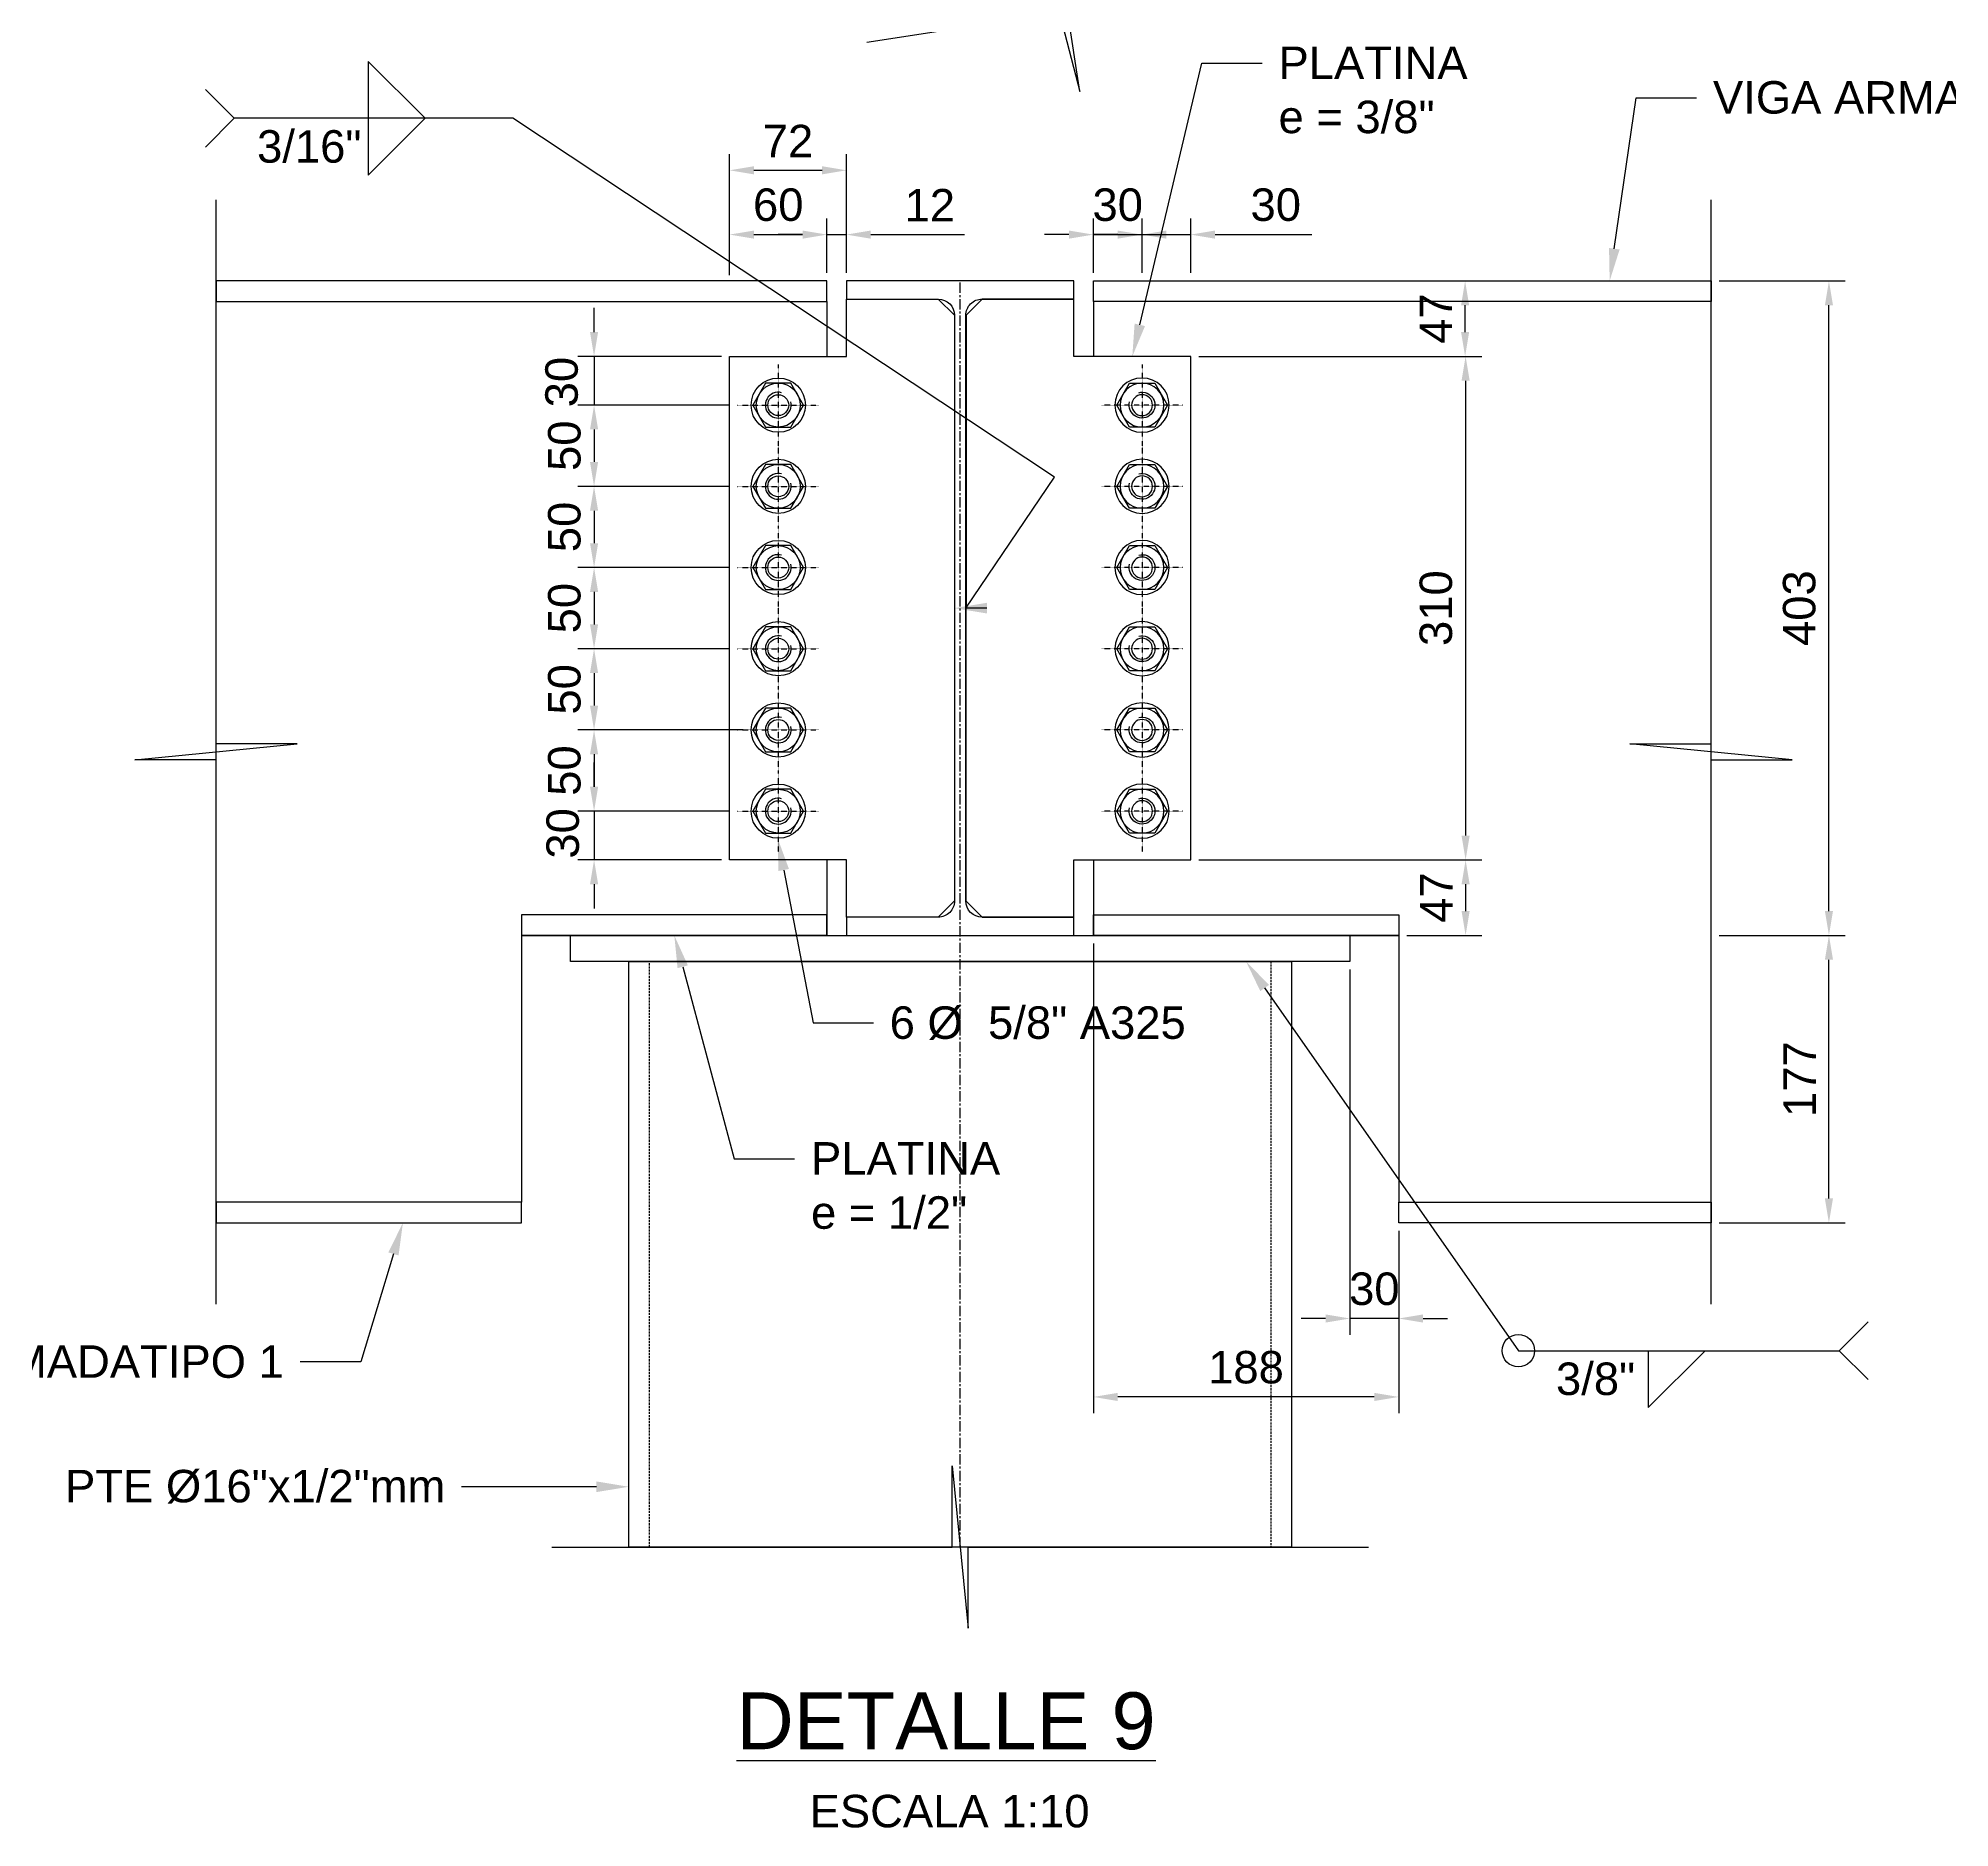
# Model space of a CAD drawing. Header units: millimetres. Extents: x -241278 to 318497, y -110515 to 29234.
# Drawn here: x -21817 to -20640, y -43249 to -42147 of the extents above; entities that cross this region are included whole.
import ezdxf
from ezdxf import colors
from ezdxf.entities.mleader import LeaderData, LeaderLine
from ezdxf.enums import TextEntityAlignment as Align
from ezdxf.math import Vec2, Vec3

# ---------------------------------------------------------------- set-up
doc = ezdxf.new("R2010")
doc.units = ezdxf.units.MM
doc.header["$LTSCALE"] = 0.1
for name, pattern in [('CENTER', [2, 1.25, -0.25, 0.25, -0.25]), ('CENTERX2', [101.6, 63.5, -12.7, 12.7, -12.7]), ('HIDDENX2', [19.05, 12.7, -6.35])]:
    doc.linetypes.add(name, pattern=pattern)
for name, color, linetype in [('EE-CENTROS', 8, 'CENTER'), ('EE-TEXTO 1', 4, 'Continuous'), ('EE-TEXTO 2', 2, 'Continuous'), ('SIM-ARM 580x1-4x200x1-2', 44, 'Continuous'), ('SIM-COTAS', 1, 'Continuous'), ('SIM-EJES', 8, 'CENTERX2'), ('SIM-OCULTOS', 8, 'HIDDENX2'), ('SIM-PLATINAS', 2, 'Continuous'), ('SIM-TUBO 16x1-2', 114, 'Continuous'), ('SIM-W16x31', 164, 'Continuous')]:
    doc.layers.add(name, color=color, linetype=linetype)
doc.styles.add('ARIAL EE', font='arial.ttf')
doc.styles.get("Standard").update_dxf_attribs({"font": 'arial.ttf'})
doc.dimstyles.new('EE 1_STANDAR', dxfattribs={"dimtxt": 2, "dimasz": 1.5, "dimexe": 1, "dimexo": 0.5, "dimgap": 0.8, "dimtad": 1, "dimdec": 0, "dimdsep": 46, "dimtxsty": 'Standard', "dimcen": 0.09, "dimclrd": 256, "dimclre": 256, "dimclrt": 2, "dimadec": 0, "dimazin": 0, "dimtfac": 1, "dimtdec": 0, "dimtix": 1, "dimtmove": 0, "dimatfit": 2, "dimfxl": 1, "dimtolj": 1, "dimlwd": -1, "dimlwe": -1, "dimarcsym": 1})

# ---------------------------------------------------------------- blocks, each defined once
blk = doc.blocks.new('TUERCA 5-8')
blk.add_lwpolyline([(919700.1, -652089.1), (919692.3, -652102.6), (919700.1, -652116.1), (919715.7, -652116.1), (919723.5, -652102.6), (919715.7, -652089.1)], close=True)
for radius in [16.7, 13.5, 6.44]:
    blk.add_circle((919707.9, -652102.6), radius)
blk.add_arc((919707.9, -652102.6), 7.94, 75, 15)
at = {"layer": 'EE-CENTROS'}
for p, q in [((919707.9, -652077.6), (919707.9, -652127.6)), ((919682.9, -652102.6), (919732.9, -652102.6))]:
    blk.add_line(p, q, dxfattribs=at)
blk = doc.blocks.new('TUER 5-8')
blk.add_blockref('TUERCA 5-8', (-919707.9, 652102.6))
blk = doc.blocks.new('*D194')
at = {"layer": 'SIM-COTAS', "transparency": 16777216}
for p, q in [((-21475.1, -42328), (-21475.1, -42313)), ((-21396.7, -42343), (-21485.1, -42343)), ((-21475.1, -42343), (-21475.1, -42373)), ((-21391.7, -42373), (-21485.1, -42373)), ((-21475.1, -42388), (-21475.1, -42403))]:
    blk.add_line(p, q, dxfattribs=at)
for points in [[(-21477.6, -42328), (-21472.6, -42328), (-21475.1, -42343)], [(-21477.6, -42388), (-21472.6, -42388), (-21475.1, -42373)]]:
    blk.add_solid(points, dxfattribs=at)
at = {"layer": 'SIM-COTAS', "color": 2, "transparency": 16777216, "insert": (-21495, -42358.8), "char_height": 20, "attachment_point": 5, "rotation": 90}
blk.add_mtext('\\A1;30', dxfattribs=at)
blk = doc.blocks.new('*D193')
at = {"layer": 'SIM-COTAS', "transparency": 16777216}
for p, q in [((-21391.7, -42373), (-21485.1, -42373)), ((-21475.1, -42388), (-21475.1, -42408)), ((-21391.7, -42423), (-21485.1, -42423))]:
    blk.add_line(p, q, dxfattribs=at)
for points in [[(-21477.6, -42388), (-21472.6, -42388), (-21475.1, -42373)], [(-21477.6, -42408), (-21472.6, -42408), (-21475.1, -42423)]]:
    blk.add_solid(points, dxfattribs=at)
at = {"layer": 'SIM-COTAS', "color": 2, "transparency": 16777216, "insert": (-21493.3, -42398), "char_height": 20, "attachment_point": 5, "rotation": 90}
blk.add_mtext('\\A1;50', dxfattribs=at)
blk = doc.blocks.new('*D192')
at = {"layer": 'SIM-COTAS', "transparency": 16777216}
for p, q in [((-21391.7, -42423), (-21485.1, -42423)), ((-21475.1, -42438), (-21475.1, -42458)), ((-21391.7, -42473), (-21485.1, -42473))]:
    blk.add_line(p, q, dxfattribs=at)
for points in [[(-21477.6, -42438), (-21472.6, -42438), (-21475.1, -42423)], [(-21477.6, -42458), (-21472.6, -42458), (-21475.1, -42473)]]:
    blk.add_solid(points, dxfattribs=at)
at = {"layer": 'SIM-COTAS', "color": 2, "transparency": 16777216, "insert": (-21493.3, -42448), "char_height": 20, "attachment_point": 5, "rotation": 90}
blk.add_mtext('\\A1;50', dxfattribs=at)
blk = doc.blocks.new('*D191')
at = {"layer": 'SIM-COTAS', "transparency": 16777216}
for p, q in [((-21391.7, -42473), (-21485.1, -42473)), ((-21475.1, -42488), (-21475.1, -42508)), ((-21391.7, -42523), (-21485.1, -42523))]:
    blk.add_line(p, q, dxfattribs=at)
for points in [[(-21477.6, -42488), (-21472.6, -42488), (-21475.1, -42473)], [(-21477.6, -42508), (-21472.6, -42508), (-21475.1, -42523)]]:
    blk.add_solid(points, dxfattribs=at)
at = {"layer": 'SIM-COTAS', "color": 2, "transparency": 16777216, "insert": (-21493.3, -42498), "char_height": 20, "attachment_point": 5, "rotation": 90}
blk.add_mtext('\\A1;50', dxfattribs=at)
blk = doc.blocks.new('*D190')
at = {"layer": 'SIM-COTAS', "transparency": 16777216}
for p, q in [((-21391.7, -42523), (-21485.1, -42523)), ((-21475.1, -42538), (-21475.1, -42558)), ((-21383.3, -42573), (-21485.1, -42573))]:
    blk.add_line(p, q, dxfattribs=at)
for points in [[(-21477.6, -42538), (-21472.6, -42538), (-21475.1, -42523)], [(-21477.6, -42558), (-21472.6, -42558), (-21475.1, -42573)]]:
    blk.add_solid(points, dxfattribs=at)
at = {"layer": 'SIM-COTAS', "color": 2, "transparency": 16777216, "insert": (-21493.3, -42548), "char_height": 20, "attachment_point": 5, "rotation": 90}
blk.add_mtext('\\A1;50', dxfattribs=at)
blk = doc.blocks.new('*D189')
at = {"layer": 'SIM-COTAS', "transparency": 16777216}
for p, q in [((-21383.3, -42573), (-21485.1, -42573)), ((-21475.1, -42588), (-21475.1, -42608)), ((-21391.7, -42623), (-21485.1, -42623))]:
    blk.add_line(p, q, dxfattribs=at)
for points in [[(-21477.6, -42588), (-21472.6, -42588), (-21475.1, -42573)], [(-21477.6, -42608), (-21472.6, -42608), (-21475.1, -42623)]]:
    blk.add_solid(points, dxfattribs=at)
at = {"layer": 'SIM-COTAS', "color": 2, "transparency": 16777216, "insert": (-21493.3, -42598), "char_height": 20, "attachment_point": 5, "rotation": 90}
blk.add_mtext('\\A1;50', dxfattribs=at)
blk = doc.blocks.new('*D188')
at = {"layer": 'SIM-COTAS', "transparency": 16777216}
for p, q in [((-21475.1, -42608), (-21475.1, -42593)), ((-21391.7, -42623), (-21485.1, -42623)), ((-21475.1, -42623), (-21475.1, -42653)), ((-21396.7, -42653), (-21485.1, -42653)), ((-21475.1, -42668), (-21475.1, -42683))]:
    blk.add_line(p, q, dxfattribs=at)
for points in [[(-21477.6, -42608), (-21472.6, -42608), (-21475.1, -42623)], [(-21477.6, -42668), (-21472.6, -42668), (-21475.1, -42653)]]:
    blk.add_solid(points, dxfattribs=at)
at = {"layer": 'SIM-COTAS', "color": 2, "transparency": 16777216, "insert": (-21494.3, -42636.7), "char_height": 20, "attachment_point": 5, "rotation": 90}
blk.add_mtext('\\A1;30', dxfattribs=at)
blk = doc.blocks.new('*D197')
at = {"layer": 'SIM-COTAS', "transparency": 16777216}
for p, q in [((-21391.7, -42291.5), (-21391.7, -42218.4)), ((-21319.7, -42291.5), (-21319.7, -42218.4)), ((-21376.7, -42228.4), (-21334.7, -42228.4))]:
    blk.add_line(p, q, dxfattribs=at)
for points in [[(-21376.7, -42225.9), (-21376.7, -42230.9), (-21391.7, -42228.4)], [(-21334.7, -42225.9), (-21334.7, -42230.9), (-21319.7, -42228.4)]]:
    blk.add_solid(points, dxfattribs=at)
at = {"layer": 'SIM-COTAS', "color": 2, "transparency": 16777216, "insert": (-21355.7, -42210.4), "char_height": 20, "attachment_point": 5}
blk.add_mtext('\\A1;72', dxfattribs=at)
blk = doc.blocks.new('*D196')
at = {"layer": 'SIM-COTAS', "transparency": 16777216}
for p, q in [((-21391.7, -42293), (-21391.7, -42258)), ((-21331.7, -42291.5), (-21331.7, -42258)), ((-21376.7, -42268), (-21346.7, -42268))]:
    blk.add_line(p, q, dxfattribs=at)
for points in [[(-21376.7, -42265.5), (-21376.7, -42270.5), (-21391.7, -42268)], [(-21346.7, -42265.5), (-21346.7, -42270.5), (-21331.7, -42268)]]:
    blk.add_solid(points, dxfattribs=at)
at = {"layer": 'SIM-COTAS', "color": 2, "transparency": 16777216, "insert": (-21361.7, -42249.7), "char_height": 20, "attachment_point": 5}
blk.add_mtext('\\A1;60', dxfattribs=at)
blk = doc.blocks.new('*D195')
at = {"layer": 'SIM-COTAS', "transparency": 16777216}
for p, q in [((-21331.7, -42291.5), (-21331.7, -42258)), ((-21319.7, -42291.5), (-21319.7, -42258)), ((-21346.7, -42268), (-21361.7, -42268)), ((-21331.7, -42268), (-21319.7, -42268)), ((-21304.7, -42268), (-21247.1, -42268))]:
    blk.add_line(p, q, dxfattribs=at)
for points in [[(-21346.7, -42265.5), (-21346.7, -42270.5), (-21331.7, -42268)], [(-21304.7, -42265.5), (-21304.7, -42270.5), (-21319.7, -42268)]]:
    blk.add_solid(points, dxfattribs=at)
at = {"layer": 'SIM-COTAS', "color": 2, "transparency": 16777216, "insert": (-21268.4, -42249.9), "char_height": 20, "attachment_point": 5}
blk.add_mtext('\\A1;12', dxfattribs=at)
blk = doc.blocks.new('*D198')
at = {"layer": 'SIM-COTAS', "transparency": 16777216}
for p, q in [((-21010.7, -42296.5), (-20928.8, -42296.5)), ((-20938.8, -42328), (-20938.8, -42311.5)), ((-21102.7, -42343), (-20928.8, -42343))]:
    blk.add_line(p, q, dxfattribs=at)
for points in [[(-20941.3, -42311.5), (-20936.3, -42311.5), (-20938.8, -42296.5)], [(-20941.3, -42328), (-20936.3, -42328), (-20938.8, -42343)]]:
    blk.add_solid(points, dxfattribs=at)
at = {"layer": 'SIM-COTAS', "color": 2, "transparency": 16777216, "insert": (-20956.8, -42319.7), "char_height": 20, "attachment_point": 5, "rotation": 90}
blk.add_mtext('\\A1;47', dxfattribs=at)
blk = doc.blocks.new('*D199')
at = {"layer": 'SIM-COTAS', "transparency": 16777216}
for p, q in [((-21102.7, -42343), (-20928.5, -42343)), ((-20938.5, -42358), (-20938.5, -42638)), ((-21102.7, -42653), (-20928.5, -42653))]:
    blk.add_line(p, q, dxfattribs=at)
for points in [[(-20941, -42358), (-20936, -42358), (-20938.5, -42343)], [(-20941, -42638), (-20936, -42638), (-20938.5, -42653)]]:
    blk.add_solid(points, dxfattribs=at)
at = {"layer": 'SIM-COTAS', "color": 2, "transparency": 16777216, "insert": (-20956.7, -42498), "char_height": 20, "attachment_point": 5, "rotation": 90}
blk.add_mtext('\\A1;310', dxfattribs=at)
blk = doc.blocks.new('*D200')
at = {"layer": 'SIM-COTAS', "transparency": 16777216}
for p, q in [((-21102.7, -42653), (-20928.5, -42653)), ((-20938.5, -42668), (-20938.5, -42684.5)), ((-20974.7, -42699.5), (-20928.5, -42699.5))]:
    blk.add_line(p, q, dxfattribs=at)
for points in [[(-20941, -42668), (-20936, -42668), (-20938.5, -42653)], [(-20941, -42684.5), (-20936, -42684.5), (-20938.5, -42699.5)]]:
    blk.add_solid(points, dxfattribs=at)
at = {"layer": 'SIM-COTAS', "color": 2, "transparency": 16777216, "insert": (-20956.5, -42676.2), "char_height": 20, "attachment_point": 5, "rotation": 90}
blk.add_mtext('\\A1;47', dxfattribs=at)
blk = doc.blocks.new('*D201')
at = {"layer": 'SIM-COTAS', "transparency": 16777216}
for p, q in [((-21167.7, -42291.5), (-21167.7, -42258)), ((-21137.7, -42291.5), (-21137.7, -42258)), ((-21182.7, -42268), (-21197.7, -42268)), ((-21167.7, -42268), (-21137.7, -42268)), ((-21122.7, -42268), (-21107.7, -42268))]:
    blk.add_line(p, q, dxfattribs=at)
for points in [[(-21182.7, -42265.5), (-21182.7, -42270.5), (-21167.7, -42268)], [(-21122.7, -42265.5), (-21122.7, -42270.5), (-21137.7, -42268)]]:
    blk.add_solid(points, dxfattribs=at)
at = {"layer": 'SIM-COTAS', "color": 2, "transparency": 16777216, "insert": (-21152.7, -42249.7), "char_height": 20, "attachment_point": 5}
blk.add_mtext('\\A1;30', dxfattribs=at)
blk = doc.blocks.new('*D202')
at = {"layer": 'SIM-COTAS', "transparency": 16777216}
for p, q in [((-21137.7, -42291.5), (-21137.7, -42258)), ((-21107.7, -42291.5), (-21107.7, -42258)), ((-21152.7, -42268), (-21167.7, -42268)), ((-21137.7, -42268), (-21107.7, -42268)), ((-21092.7, -42268), (-21033.1, -42268))]:
    blk.add_line(p, q, dxfattribs=at)
for points in [[(-21152.7, -42265.5), (-21152.7, -42270.5), (-21137.7, -42268)], [(-21092.7, -42265.5), (-21092.7, -42270.5), (-21107.7, -42268)]]:
    blk.add_solid(points, dxfattribs=at)
at = {"layer": 'SIM-COTAS', "color": 2, "transparency": 16777216, "insert": (-21055.4, -42249.7), "char_height": 20, "attachment_point": 5}
blk.add_mtext('\\A1;30', dxfattribs=at)
blk = doc.blocks.new('*D203')
at = {"layer": 'SIM-COTAS', "transparency": 16777216}
for p, q in [((-21009.7, -42720.5), (-21009.7, -42945.4)), ((-20979.7, -42881.5), (-20979.7, -42945.4)), ((-21024.7, -42935.4), (-21039.7, -42935.4)), ((-20979.7, -42935.4), (-21009.7, -42935.4)), ((-20964.7, -42935.4), (-20949.7, -42935.4))]:
    blk.add_line(p, q, dxfattribs=at)
for points in [[(-21024.7, -42932.9), (-21024.7, -42937.9), (-21009.7, -42935.4)], [(-20964.7, -42932.9), (-20964.7, -42937.9), (-20979.7, -42935.4)]]:
    blk.add_solid(points, dxfattribs=at)
at = {"layer": 'SIM-COTAS', "color": 2, "transparency": 16777216, "insert": (-20994.7, -42917.2), "char_height": 20, "attachment_point": 5}
blk.add_mtext('\\A1;30', dxfattribs=at)
blk = doc.blocks.new('AWS-FILL-DER')
at = {"transparency": 16777216}
for p, q in [((-19.75, 0), (-21.53, 1.78)), ((-11.5, -3.5), (-8, 0)), ((-19.75, 0), (-21.53, -1.78)), ((-8, 0), (-19.75, 0)), ((-11.5, 0), (-11.5, -3.5))]:
    blk.add_line(p, q, dxfattribs=at)
at = {"layer": 'EE-TEXTO 2', "color": 2, "transparency": 16777216, "style": 'ARIAL EE'}
for tag, flags, p in [('OBSERVACION', 4, (-21.91, -1.07)), ('VALOR_SOLDADURA', 12, (-11.92, -2.73))]:
    blk.add_attdef(tag, text='', height=2, dxfattribs=dict(at, flags=flags)).set_placement(p, align=Align.RIGHT)
at = {"layer": 'EE-TEXTO 2', "color": 2, "transparency": 16777216, "style": 'ARIAL EE', "flags": 12}
blk.add_attdef('DE-TANTO-CADA-TANTO', (-7.66, -2.68), '', height=2, dxfattribs=at)
blk = doc.blocks.new('AWS-FILL-IZQ')
at = {"transparency": 16777216}
for p, q in [((20, 0), (21.78, 1.78)), ((8.25, -3.5), (11.75, 0)), ((8.25, 0), (8.25, -3.5)), ((8.25, 0), (20, 0)), ((20, 0), (21.78, -1.78))]:
    blk.add_line(p, q, dxfattribs=at)
at = {"layer": 'EE-TEXTO 2', "color": 2, "transparency": 16777216, "style": 'ARIAL EE'}
for tag, p, flags in [('OBSERVACION', (22.3, -1.07), 4), ('DE-TANTO-CADA-TANTO', (12.07, -2.68), 12)]:
    blk.add_attdef(tag, p, '', height=2, dxfattribs=dict(at, flags=flags))
at = {"layer": 'EE-TEXTO 2', "color": 2, "transparency": 16777216, "style": 'ARIAL EE', "flags": 12}
blk.add_attdef('VALOR_SOLDADURA', text='', height=2, dxfattribs=at).set_placement((7.44, -2.73), align=Align.RIGHT)
blk = doc.blocks.new('TÍTULO')
at = {"layer": 'EE-TEXTO 1', "style": 'ARIAL EE'}
blk.add_attdef('%%UTÍTULO', text='', height=3.5, dxfattribs=at).set_placement((0, 0), align=Align.MIDDLE_CENTER)
at = {"layer": 'EE-TEXTO 2', "style": 'ARIAL EE'}
for tag, p in [('SUBTÍTULO', (0, -4.24)), ('ESCALA', (0, -5.71))]:
    blk.add_attdef(tag, text='', height=2, dxfattribs=at).set_placement(p, align=Align.MIDDLE_CENTER)
blk = doc.blocks.new('*D206')
at = {"layer": 'SIM-COTAS', "transparency": 16777216}
for p, q in [((-20782.4, -42699.5), (-20704.8, -42699.5)), ((-20714.8, -42861.5), (-20714.8, -42714.5)), ((-20782.4, -42876.5), (-20704.8, -42876.5))]:
    blk.add_line(p, q, dxfattribs=at)
for points in [[(-20717.3, -42714.5), (-20712.3, -42714.5), (-20714.8, -42699.5)], [(-20717.3, -42861.5), (-20712.3, -42861.5), (-20714.8, -42876.5)]]:
    blk.add_solid(points, dxfattribs=at)
at = {"layer": 'SIM-COTAS', "color": 2, "transparency": 16777216, "insert": (-20732.8, -42788), "char_height": 20, "attachment_point": 5, "rotation": 90}
blk.add_mtext('\\A1;177', dxfattribs=at)
blk = doc.blocks.new('*D207')
at = {"layer": 'SIM-COTAS', "transparency": 16777216}
for p, q in [((-20782.4, -42296.5), (-20704.8, -42296.5)), ((-20714.8, -42684.5), (-20714.8, -42311.5)), ((-20782.4, -42699.5), (-20704.8, -42699.5))]:
    blk.add_line(p, q, dxfattribs=at)
for points in [[(-20717.3, -42311.5), (-20712.3, -42311.5), (-20714.8, -42296.5)], [(-20717.3, -42684.5), (-20712.3, -42684.5), (-20714.8, -42699.5)]]:
    blk.add_solid(points, dxfattribs=at)
at = {"layer": 'SIM-COTAS', "color": 2, "transparency": 16777216, "insert": (-20733, -42498), "char_height": 20, "attachment_point": 5, "rotation": 90}
blk.add_mtext('\\A1;403', dxfattribs=at)
blk = doc.blocks.new('*D208')
at = {"layer": 'SIM-COTAS', "transparency": 16777216}
for p, q in [((-21167.7, -42704.5), (-21167.7, -42993.7)), ((-20979.7, -42881.5), (-20979.7, -42993.7)), ((-20994.7, -42983.7), (-21152.7, -42983.7))]:
    blk.add_line(p, q, dxfattribs=at)
for points in [[(-21152.7, -42981.2), (-21152.7, -42986.2), (-21167.7, -42983.7)], [(-20994.7, -42981.2), (-20994.7, -42986.2), (-20979.7, -42983.7)]]:
    blk.add_solid(points, dxfattribs=at)
at = {"layer": 'SIM-COTAS', "color": 2, "transparency": 16777216, "insert": (-21073.7, -42965.5), "char_height": 20, "attachment_point": 5}
blk.add_mtext('\\A1;188', dxfattribs=at)

msp = doc.modelspace()

# ---------------------------------------------------------------- linework, layer by layer
at = {"layer": 'SIM-ARM 580x1-4x200x1-2'}
for points in [[(-21707.8, -42309.2), (-21331.7, -42309.2), (-21331.7, -42296.5), (-21707.8, -42296.5)], [(-20787.4, -42309.2), (-21167.7, -42309.2), (-21167.7, -42296.5), (-20787.4, -42296.5)], [(-21519.7, -42699.5), (-21331.7, -42699.5), (-21331.7, -42686.8), (-21519.7, -42686.8)], [(-20979.7, -42699.5), (-21167.7, -42699.5), (-21167.7, -42686.8), (-20979.7, -42686.8)], [(-21707.8, -42876.5), (-21519.7, -42876.5), (-21519.7, -42863.8), (-21707.8, -42863.8)], [(-20787.4, -42876.5), (-20979.7, -42876.5), (-20979.7, -42863.8), (-20787.4, -42863.8)]]:
    msp.add_lwpolyline(points, close=True, dxfattribs=at)
for points in [[(-21519.7, -42863.8), (-21519.7, -42863.8), (-21707.8, -42863.8), (-21707.8, -42309.2), (-21331.7, -42309.2), (-21331.7, -42343)], [(-20979.7, -42863.8), (-20979.7, -42863.8), (-20787.4, -42863.8), (-20787.4, -42309.2), (-21167.7, -42309.2), (-21167.7, -42343)], [(-21331.7, -42653), (-21331.7, -42699.5), (-21519.7, -42699.5), (-21519.7, -42863.8)], [(-21167.7, -42653), (-21167.7, -42699.5), (-20979.7, -42699.5), (-20979.7, -42863.8)]]:
    msp.add_lwpolyline(points, dxfattribs=at)
at = {"layer": 'SIM-COTAS'}
for points in [[(-21307.2, -42149.5), (-21193.6, -42132), (-21201.2, -42082.6), (-21176, -42179.9), (-21183.7, -42130.5), (-21070, -42112.9)], [(-21579.1, -42196.4), (-21614.1, -42161.4), (-21614.1, -42196.4)], [(-21707.8, -42926.5), (-21707.8, -42591.5), (-21757.8, -42591.5), (-21657.8, -42581.5), (-21707.8, -42581.5), (-21707.8, -42246.5)], [(-20787.4, -42926.5), (-20787.4, -42591.5), (-20737.4, -42591.5), (-20837.4, -42581.5), (-20787.4, -42581.5), (-20787.4, -42246.5)], [(-21501.2, -43076.1), (-21254.7, -43076.1), (-21254.7, -43026.1), (-21244.7, -43126.1), (-21244.7, -43076.1), (-20998.2, -43076.1)]]:
    msp.add_lwpolyline(points, dxfattribs=at)
msp.add_circle((-20906, -42955.2), 10, dxfattribs=at)
at = {"layer": 'SIM-EJES'}
msp.add_line((-21249.7, -43076.1), (-21249.7, -42296.5), dxfattribs=at)
at = {"layer": 'SIM-OCULTOS'}
msp.add_lwpolyline([(-21441, -42715.5), (-21058.4, -42715.5), (-21058.4, -43076.1), (-21441, -43076.1)], close=True, dxfattribs=at)
at = {"layer": 'SIM-PLATINAS'}
for points in [[(-21319.7, -42343), (-21319.7, -42307.7), (-21263.2, -42307.7), (-21253.2, -42317.7), (-21253.2, -42678.3), (-21263.2, -42688.3), (-21319.7, -42688.3), (-21319.7, -42653), (-21391.7, -42653), (-21391.7, -42343)], [(-21179.7, -42343), (-21179.7, -42307.7), (-21236.1, -42307.7), (-21246.1, -42317.7), (-21246.2, -42678.3), (-21236.2, -42688.3), (-21179.7, -42688.3), (-21179.7, -42653), (-21107.7, -42653), (-21107.7, -42343)], [(-21009.7, -42715.5), (-21489.7, -42715.5), (-21489.7, -42699.5), (-21009.7, -42699.5)]]:
    msp.add_lwpolyline(points, close=True, dxfattribs=at)
at = {"layer": 'SIM-TUBO 16x1-2'}
msp.add_lwpolyline([(-21453.7, -42715.5), (-21045.7, -42715.5), (-21045.7, -43076.1), (-21453.7, -43076.1)], close=True, dxfattribs=at)
at = {"layer": 'SIM-W16x31'}
msp.add_lwpolyline([(-21236.2, -42307.7), (-21179.7, -42307.7), (-21179.7, -42296.5), (-21319.7, -42296.5), (-21319.7, -42307.7), (-21263.2, -42307.7, -0.414203), (-21253.2, -42317.7), (-21253.2, -42678.3, -0.414224), (-21263.2, -42688.3), (-21319.7, -42688.3), (-21319.7, -42699.5), (-21179.7, -42699.5), (-21179.7, -42688.3), (-21236.2, -42688.3, -0.414203), (-21246.2, -42678.3), (-21246.2, -42317.7, -0.414224)], format="xyb", close=True, dxfattribs=at)

# ---------------------------------------------------------------- block references
for p in [(-21361.7, -42373), (-21361.7, -42423), (-21361.7, -42473), (-21361.7, -42523), (-21361.7, -42573), (-21361.7, -42623)]:
    msp.add_blockref('TUER 5-8', p)
at = {"xscale": -1}
for p in [(-21137.7, -42373), (-21137.7, -42423), (-21137.7, -42473), (-21137.7, -42523), (-21137.7, -42573), (-21137.7, -42623)]:
    msp.add_blockref('TUER 5-8', p, dxfattribs=at)
ref = msp.add_blockref('TÍTULO', (-21253, -43235.6), dxfattribs=dict(xscale=10, yscale=10, zscale=10))
ref.add_attrib('ESCALA1:100', 'ESCALA 1:10', dxfattribs={"layer": 'EE-TEXTO 2', "height": 20, "style": 'ARIAL EE'}).set_placement((-21256.2, -43248.7), align=Align.CENTER)
ref.add_attrib('%%UVISTAENPLANTA', '%%UDETALLE 9', dxfattribs={"layer": 'EE-TEXTO 1', "height": 35, "style": 'ARIAL EE'}).set_placement((-21258.4, -43200.6), align=Align.CENTER)

# ---------------------------------------------------------------- dimensions: what is measured, and where the dimension line sits
at = {"layer": 'SIM-COTAS'}
for base, p1, p2, picture, middle in [((-21319.7, -42228.4), (-21391.7, -42296.5), (-21319.7, -42296.5), '*D197', (-21355.7, -42210.4)), ((-21331.7, -42268), (-21391.7, -42298), (-21331.7, -42296.5), '*D196', (-21361.7, -42249.7)), ((-21137.7, -42268), (-21167.7, -42296.5), (-21137.7, -42296.5), '*D201', (-21152.7, -42249.7)), ((-21167.7, -42983.7), (-20979.7, -42876.5), (-21167.7, -42699.5), '*D208', (-21073.7, -42965.5))]:
    dim = msp.add_linear_dim(base=base, p1=p1, p2=p2, dimstyle='EE 1_STANDAR', dxfattribs=at)
    dim.commit()
    dim.dimension.update_dxf_attribs({"geometry": picture, "text_midpoint": middle})
for base, p1, p2, picture, middle in [((-21319.7, -42268), (-21331.7, -42296.5), (-21319.7, -42296.5), '*D195', (-21268.4, -42268)), ((-21107.7, -42268), (-21137.7, -42296.5), (-21107.7, -42296.5), '*D202', (-21055.4, -42268))]:
    dim = msp.add_linear_dim(base=base, p1=p1, p2=p2, dimstyle='EE 1_STANDAR', dxfattribs=at)
    dim.commit()
    dim.dimension.update_dxf_attribs({"geometry": picture, "text_midpoint": middle, "dimtype": 160})
for base, p1, p2, angle, picture, middle in [((-20938.8328846, -42296.4851812), (-21107.6586729, -42342.9851812), (-21015.7457788, -42296.4851812), 90, '*D198', (-20956.8328846, -42319.7351812)), ((-20714.8, -42296.5), (-20787.4, -42699.5), (-20787.4, -42296.5), 90, '*D207', (-20733, -42498)), ((-20938.5, -42653), (-21107.7, -42343), (-21107.7, -42653), 90, '*D199', (-20956.7, -42498)), ((-21475.1, -42423), (-21386.7, -42373), (-21386.7, -42423), 90, '*D193', (-21493.3, -42398)), ((-21475.1, -42473), (-21386.7, -42423), (-21386.7, -42473), 90, '*D192', (-21493.3, -42448)), ((-21475.1, -42523), (-21386.7, -42473), (-21386.7, -42523), 90, '*D191', (-21493.3, -42498)), ((-21475.1, -42573), (-21386.7, -42523), (-21378.3, -42573), 90, '*D190', (-21493.3, -42548)), ((-21475.1, -42623), (-21378.3, -42573), (-21386.7, -42623), 90, '*D189', (-21493.3, -42598)), ((-20938.5085603, -42699.4851812), (-21107.6586729, -42652.9851812), (-20979.6586729, -42699.4851812), 90, '*D200', (-20956.5085603, -42676.2351812)), ((-20714.8, -42699.5), (-20787.4, -42876.5), (-20787.4, -42699.5), 90, '*D206', (-20732.8, -42788)), ((-21009.7, -42935.4), (-20979.7, -42876.5), (-21009.7, -42715.5), 180, '*D203', (-20994.7, -42917.2))]:
    dim = msp.add_linear_dim(base=base, p1=p1, p2=p2, angle=angle, dimstyle='EE 1_STANDAR', dxfattribs=at)
    dim.commit()
    dim.dimension.update_dxf_attribs({"geometry": picture, "text_midpoint": middle})
for base, p1, p2, picture, middle in [((-21475.1, -42373), (-21391.7, -42343), (-21386.7, -42373), '*D194', (-21495, -42358.8)), ((-21475.1, -42653), (-21386.7, -42623), (-21391.7, -42653), '*D188', (-21494.3, -42636.7))]:
    dim = msp.add_linear_dim(base=base, p1=p1, p2=p2, angle=90, dimstyle='EE 1_STANDAR', override={"dimtmove": 2}, dxfattribs=at)
    dim.commit()
    dim.dimension.update_dxf_attribs({"geometry": picture, "text_midpoint": middle, "dimtype": 160})

# ---------------------------------------------------------------- leaders
at = {"layer": 'SIM-COTAS', "linetype": 'Continuous'}
ml = msp.add_multileader_mtext('Standard', dxfattribs=at)
ml.set_content('\\A1;{\\C2;PLATINA\\Pe = 3/8"}', color=256)
ml.set_leader_properties()
ml.build(insert=Vec2(0, 0))
ml.multileader.update_dxf_attribs({"dogleg_length": 0.0025, "arrow_head_size": 20, "scale": 10})
ctx = ml.context
ctx.base_point, ctx.scale, ctx.char_height, ctx.arrow_head_size, ctx.landing_gap_size, ctx.plane_origin = Vec3(-21063.7, -42162.4), 10, 20, 20, 10, Vec3(-26089.3, -25995.7)
notes = []
notes.append((ctx, [(0, (1, 1, 0), (-21100.9, -42162.4), (1, 0), 37.2, [(0, [(-21143.7, -42343)], 0, [])])]))
ctx.mtext.insert, ctx.mtext.rotation, ctx.mtext.width, ctx.mtext.defined_height, ctx.mtext.flow_direction = Vec3(-21053.7, -42152.2), 6.283185, 149.753, 121, 5
ml = msp.add_multileader_mtext('Standard', dxfattribs=at)
ml.set_content('\\A1;{\\C2;VIGA ARMADATIPO 1}', color=256)
ml.set_leader_properties()
ml.build(insert=Vec2(0, 0))
ml.multileader.update_dxf_attribs({"dogleg_length": 0.0025, "arrow_head_size": 20, "scale": 10})
ctx = ml.context
ctx.base_point, ctx.scale, ctx.char_height, ctx.arrow_head_size, ctx.landing_gap_size, ctx.plane_origin = Vec3(-20296.3, -42183.7), 10, 20, 20, 10, Vec3(-24642.4, -26119.8)
ctx.text_align_type = 2
notes.append((ctx, [(1, (1, 1, 0), (-20036.2, -42183.7), (-1, 0), 37.2, [(0, [(-20019.9, -42296.5)], 0, [])])]))
ctx.mtext.insert, ctx.mtext.rotation, ctx.mtext.width, ctx.mtext.defined_height, ctx.mtext.alignment, ctx.mtext.flow_direction = Vec3(-20083.4, -42173.5), 6.283185, 200.624, 121, 3, 5
at = {"layer": 'SIM-COTAS'}
ml = msp.add_multileader_block('Standard', dxfattribs=at)
ml.set_content('AWS-FILL-DER', color=256, scale=10)
ml.set_attribute('DE-TANTO-CADA-TANTO', '', width=0)
ml.set_attribute('VALOR_SOLDADURA', '3/16"', width=0)
ml.set_attribute('OBSERVACION', '', width=0)
ml.set_leader_properties(color=256)
ml.build(insert=Vec2(0, 0))
ml.multileader.update_dxf_attribs({"arrow_head_size": 20, "scale": 10, "block_connection_type": 1})
ctx = ml.context
ctx.base_point, ctx.scale, ctx.char_height, ctx.arrow_head_size, ctx.landing_gap_size, ctx.plane_origin = Vec3(-21696.6, -42196.4), 10, 40, 20, 20, Vec3(-21892.7, -42773.2)
ctx.attachment_type = 1
notes.append((ctx, [(0, (1, 1, 0), (-21525.2, -42196.4), (-1, 0), 53.9, [(1, [(-21253.2, -42498), (-21246.2, -42498), (-21191.6, -42417.3)], 0, [])])]))
ctx.block.insert = Vec3(-21499.1, -42196.4)
at = {"layer": 'SIM-COTAS', "linetype": 'Continuous'}
ml = msp.add_multileader_mtext('Standard', dxfattribs=at)
ml.set_content('\\A1;{\\C2;VIGA ARMADATIPO 1}', color=256)
ml.set_leader_properties()
ml.build(insert=Vec2(0, 0))
ml.multileader.update_dxf_attribs({"dogleg_length": 0.0025, "arrow_head_size": 20, "scale": 10})
ctx = ml.context
ctx.base_point, ctx.scale, ctx.char_height, ctx.arrow_head_size, ctx.landing_gap_size, ctx.plane_origin = Vec3(-20796.2, -42183.7), 10, 20, 20, 10, Vec3(-16227.3, -26119.8)
notes.append((ctx, [(1, (1, 1, 0), (-20833.5, -42183.7), (1, 0), 37.2, [(0, [(-20849.8, -42296.5)], 0, [])])]))
ctx.mtext.insert, ctx.mtext.width, ctx.mtext.defined_height, ctx.mtext.flow_direction = Vec3(-20786.2, -42173.5), 200.624, 121, 5
ml = msp.add_multileader_mtext('Standard', dxfattribs=at)
ml.set_content('\\A1;{\\C2;PLATINA 250x250\\Pe = 3/8"}', color=256)
ml.set_leader_properties()
ml.build(insert=Vec2(0, 0))
ml.multileader.update_dxf_attribs({"dogleg_length": 0.0025, "arrow_head_size": 20, "scale": 10})
ctx = ml.context
ctx.base_point, ctx.scale, ctx.char_height, ctx.arrow_head_size, ctx.landing_gap_size, ctx.plane_origin = Vec3(-22248.6, -42687.8), 10, 20, 20, 10, Vec3(-26697, -26569.9)
notes.append((ctx, [(0, (1, 1, 0), (-22285.9, -42687.8), (1, 0), 37.2, [(0, [(-22309.3, -42616.8)], 0, [])])]))
ctx.mtext.insert, ctx.mtext.rotation, ctx.mtext.width, ctx.mtext.defined_height, ctx.mtext.flow_direction = Vec3(-22238.6, -42677.6), 6.283185, 149.753, 121, 5
ml = msp.add_multileader_mtext('Standard', dxfattribs=at)
ml.set_content('\\A1;{\\C2;6 Ø  5/8" A325}', color=256)
ml.set_leader_properties()
ml.build(insert=Vec2(0, 0))
ml.multileader.update_dxf_attribs({"dogleg_length": 0.0025, "arrow_head_size": 20, "scale": 10})
ctx = ml.context
ctx.base_point, ctx.scale, ctx.char_height, ctx.arrow_head_size, ctx.landing_gap_size, ctx.plane_origin = Vec3(-21303.1, -42753.3), 10, 20, 20, 10, Vec3(-26315.3, -26609.6)
notes.append((ctx, [(0, (1, 1, 0), (-21340.3, -42753.3), (1, 0), 37.2, [(0, [(-21362.1, -42639.6)], 0, [])])]))
ctx.mtext.insert, ctx.mtext.rotation, ctx.mtext.width, ctx.mtext.defined_height, ctx.mtext.flow_direction = Vec3(-21293.1, -42743.2), 6.283185, 117.177, 121, 5
ml = msp.add_multileader_mtext('Standard', dxfattribs=at)
ml.set_content('\\A1;{\\C2;DEMOLER Y VOLVER A LLENAR POSTERIORMENTE}', color=256)
ml.set_leader_properties()
ml.build(insert=Vec2(0, 0))
ml.multileader.update_dxf_attribs({"dogleg_length": 0.0025, "arrow_head_size": 20, "scale": 10})
ctx = ml.context
ctx.base_point, ctx.scale, ctx.char_height, ctx.arrow_head_size, ctx.landing_gap_size, ctx.plane_origin = Vec3(-23221, -42656.2), 10, 20, 20, 10, Vec3(-27653.4, -26957.1)
notes.append((ctx, [(0, (1, 1, 0), (-23258.2, -42656.2), (1, 0), 37.2, [(0, [(-23306.9, -42857.2)], 0, [])])]))
ctx.mtext.insert, ctx.mtext.rotation, ctx.mtext.width, ctx.mtext.defined_height, ctx.mtext.flow_direction = Vec3(-23211, -42646), 6.283185, 230.995, 82.2, 5
ml = msp.add_multileader_mtext('Standard', dxfattribs=at)
ml.set_content('\\A1;{\\C2;PLATINA\\Pe = 1/2"}', color=256)
ml.set_leader_properties()
ml.build(insert=Vec2(0, 0))
ml.multileader.update_dxf_attribs({"dogleg_length": 0.0025, "arrow_head_size": 20, "scale": 10})
ctx = ml.context
ctx.base_point, ctx.scale, ctx.char_height, ctx.arrow_head_size, ctx.landing_gap_size, ctx.plane_origin = Vec3(-21351.5, -42837), 10, 20, 20, 10, Vec3(-26040.9, -26510.1)
notes.append((ctx, [(0, (1, 1, 0), (-21388.8, -42837), (1, 0), 37.2, [(0, [(-21425.7, -42699.5)], 0, [])])]))
ctx.mtext.insert, ctx.mtext.rotation, ctx.mtext.width, ctx.mtext.defined_height, ctx.mtext.flow_direction = Vec3(-21341.5, -42826.8), 6.283185, 102.083, 121, 5
at = {"layer": 'SIM-COTAS'}
ml = msp.add_multileader_block('Standard', dxfattribs=at)
ml.set_content('AWS-FILL-IZQ', color=256, scale=10)
ml.set_attribute('VALOR_SOLDADURA', '3/8"', width=0)
ml.set_attribute('DE-TANTO-CADA-TANTO', '', width=0)
ml.set_attribute('OBSERVACION', '', width=0)
ml.set_leader_properties(color=256)
ml.build(insert=Vec2(0, 0))
ml.multileader.update_dxf_attribs({"arrow_head_size": 20, "scale": 10, "block_connection_type": 1})
ctx = ml.context
ctx.base_point, ctx.scale, ctx.char_height, ctx.arrow_head_size, ctx.landing_gap_size, ctx.plane_origin = Vec3(-20826, -42955.2), 10, 40, 20, 20, Vec3(-20158.6, -42964)
ctx.attachment_type = 1
notes.append((ctx, [(0, (1, 1, 0), (-20906, -42955.2), (1, 0), 80, [(1, [(-21073.7, -42715.5), (-20906, -42955.2)], 0, [])])]))
ctx.block.insert = Vec3(-20908.5, -42955.2)
at = {"layer": 'SIM-COTAS', "linetype": 'Continuous'}
ml = msp.add_multileader_mtext('Standard', dxfattribs=at)
ml.set_content('\\A1;{\\C2;8 Ø  5/8" A325}', color=256)
ml.set_leader_properties()
ml.build(insert=Vec2(0, 0))
ml.multileader.update_dxf_attribs({"dogleg_length": 0.0025, "arrow_head_size": 20, "scale": 10})
ctx = ml.context
ctx.base_point, ctx.scale, ctx.char_height, ctx.arrow_head_size, ctx.landing_gap_size, ctx.plane_origin = Vec3(-20037.9, -42903.8), 10, 20, 20, 10, Vec3(-24800.3, -26756.4)
ctx.text_align_type = 2
notes.append((ctx, [(1, (1, 1, 0), (-19873.8, -42903.8), (-1, 0), 37.2, [(0, [(-19847.1, -42786.5)], 0, [])])]))
ctx.mtext.insert, ctx.mtext.rotation, ctx.mtext.width, ctx.mtext.defined_height, ctx.mtext.alignment, ctx.mtext.flow_direction = Vec3(-19921.1, -42893.6), 6.283185, 117.177, 121, 3, 5
ml = msp.add_multileader_mtext('Standard', dxfattribs=at)
ml.set_content('\\A1;{\\C2;VIGA ARMADATIPO 1}', color=256)
ml.set_leader_properties()
ml.build(insert=Vec2(0, 0))
ml.multileader.update_dxf_attribs({"dogleg_length": 0.0025, "arrow_head_size": 20, "scale": 10})
ctx = ml.context
ctx.base_point, ctx.scale, ctx.char_height, ctx.arrow_head_size, ctx.landing_gap_size, ctx.plane_origin = Vec3(-21879, -42962.1), 10, 20, 20, 10, Vec3(-26225, -26884.4)
ctx.text_align_type = 2
notes.append((ctx, [(1, (1, 1, 0), (-21618.8, -42962.1), (-1, 0), 37.2, [(0, [(-21592.8, -42876.5)], 0, [])])]))
ctx.mtext.insert, ctx.mtext.rotation, ctx.mtext.width, ctx.mtext.defined_height, ctx.mtext.alignment, ctx.mtext.flow_direction = Vec3(-21666.1, -42951.9), 6.283185, 200.624, 121, 3, 5
ml = msp.add_multileader_mtext('Standard', dxfattribs=at)
ml.set_content('\\A1;{\\C2;STEEL DECK EXISTENTE}', color=256)
ml.set_leader_properties()
ml.build(insert=Vec2(0, 0))
ml.multileader.update_dxf_attribs({"dogleg_length": 0.0025, "arrow_head_size": 20, "scale": 10})
ctx = ml.context
ctx.base_point, ctx.scale, ctx.char_height, ctx.arrow_head_size, ctx.landing_gap_size, ctx.plane_origin = Vec3(-23161.8, -43064.3), 10, 20, 20, 10, Vec3(-27594.2, -27365.2)
notes.append((ctx, [(0, (1, 1, 0), (-23199.1, -43064.3), (1, 0), 37.2, [(0, [(-23247.7, -42957.2)], 0, [])])]))
ctx.mtext.insert, ctx.mtext.rotation, ctx.mtext.width, ctx.mtext.defined_height, ctx.mtext.flow_direction = Vec3(-23151.8, -43054.1), 6.283185, 175.114, 82.2, 5
ml = msp.add_multileader_mtext('Standard', dxfattribs=at)
ml.set_content('\\A1;{\\C2;PTE Ø16"x1/2"mm}', color=256)
ml.set_leader_properties()
ml.build(insert=Vec2(0, 0))
ml.multileader.update_dxf_attribs({"dogleg_length": 0.0025, "arrow_head_size": 20, "scale": 10})
ctx = ml.context
ctx.base_point, ctx.scale, ctx.char_height, ctx.arrow_head_size, ctx.landing_gap_size, ctx.plane_origin = Vec3(-20097.3, -43000.9), 10, 20, 20, 10, Vec3(-15870.9, -26941.5)
ctx.text_align_type = 2
notes.append((ctx, [(0, (1, 1, 0), (-19871, -43000.9), (-1, 0), 37.2, [(0, [(-19805.1, -43000.9)], 0, [])])]))
ctx.mtext.insert, ctx.mtext.width, ctx.mtext.defined_height, ctx.mtext.alignment, ctx.mtext.flow_direction = Vec3(-19918.2, -42990.5), 149.753, 121, 3, 5
ml = msp.add_multileader_mtext('Standard', dxfattribs=at)
ml.set_content('\\A1;{\\C2;PTE Ø16"x1/2"mm}', color=256)
ml.set_leader_properties()
ml.build(insert=Vec2(0, 0))
ml.multileader.update_dxf_attribs({"dogleg_length": 0.0025, "arrow_head_size": 20, "scale": 10})
ctx = ml.context
ctx.base_point, ctx.scale, ctx.char_height, ctx.arrow_head_size, ctx.landing_gap_size, ctx.plane_origin = Vec3(-21745.8, -43039), 10, 20, 20, 10, Vec3(-17519.4, -26979.6)
ctx.text_align_type = 2
notes.append((ctx, [(0, (1, 1, 0), (-21519.5, -43039), (-1, 0), 37.2, [(0, [(-21453.7, -43039)], 0, [])])]))
ctx.mtext.insert, ctx.mtext.width, ctx.mtext.defined_height, ctx.mtext.alignment, ctx.mtext.flow_direction = Vec3(-21566.7, -43028.6), 149.753, 121, 3, 5
for ctx, leaders in notes:
    for number, flags, end, landing, length, lines in leaders:
        leader = LeaderData()
        leader.index, (leader.has_last_leader_line, leader.has_dogleg_vector, leader.attachment_direction) = number, flags
        leader.last_leader_point, leader.dogleg_vector, leader.dogleg_length = Vec3(end), Vec3(landing), length
        for number, points, colour, breaks in lines:
            line = LeaderLine()
            line.index, line.vertices, line.color, line.breaks = number, Vec3.list(points), colors.encode_raw_color(colour), breaks
            leader.lines.append(line)
        ctx.leaders.append(leader)

doc.saveas('drawing.dxf')
